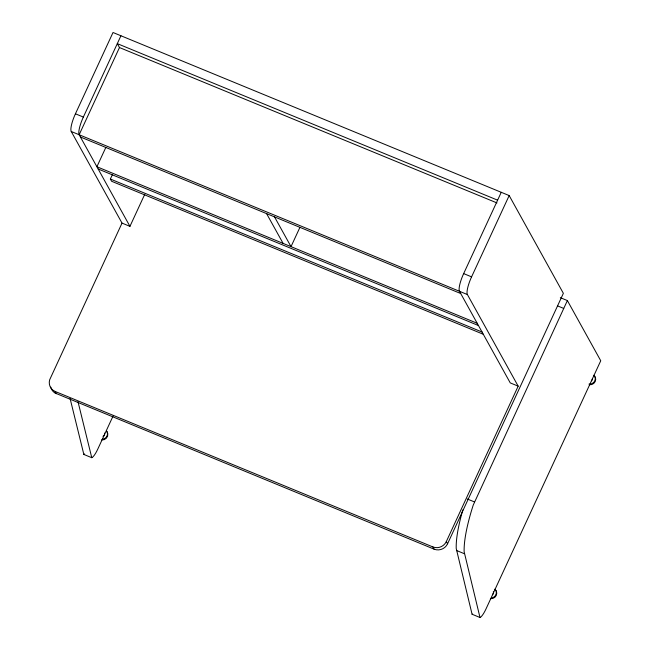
<?xml version="1.0" encoding="UTF-8"?>
<svg xmlns="http://www.w3.org/2000/svg" width="650" height="650" viewBox="0 0 650 650"><rect width="100%" height="100%" fill="white"/><g stroke="black" fill="none" stroke-linecap="round" stroke-linejoin="round"><path stroke-width="0.97" d="M560.332 297.668L567.377 300.56L473.224 505.107A82.485 19.045 -67.6 0 0 464.149 551.761L479.993 617.5L472.071 614.242L456.227 548.503A82.485 19.045 -67.6 0 1 462.841 509.884M144.796 194.228L129.943 226.354L122.021 223.096L71.24 131.487A15.413 3.559 -67.6 0 1 75.433 113.799L113.019 32.5L509.169 195.561L563.363 293.329L447.574 543.782A10.27 9.831 -29 0 1 434.086 549.153L55.144 393.055M129.943 226.354L79.162 134.745A15.413 3.559 -67.6 0 1 83.354 117.057L120.941 35.758M79.162 134.745L119.478 47.547L117.301 43.631L497.616 200.168M105.812 147.469L96.899 166.741L477.206 323.286M483.47 334.336L111.613 181.269L110.37 179.034L112.491 174.452M122.021 223.096L49.701 379.714A10.27 9.831 -29 0 0 55.177 391.463L56.42 393.705L54.169 392.405A10.27 9.831 -29 0 1 50.749 387.091M113.076 416.024L97.776 449.118A12.846 2.966 -67.6 0 1 91.764 457.698L83.842 454.439L70.086 398.483M299.926 227.37L291.013 246.643L274.519 216.889M55.177 391.463L432.843 546.918A10.27 9.831 -29 0 0 446.331 541.539L518.172 386.157L510.25 382.899L459.469 291.289A15.413 3.559 -67.6 0 1 463.661 273.601L501.247 192.303M518.172 386.157L467.391 294.548A15.413 3.559 -67.6 0 1 471.583 276.859L509.169 195.561M119.478 47.547L496.966 202.93M557.578 305.898L563.737 308.433M75.433 113.799L83.354 117.057M463.661 273.601L471.583 276.859M71.24 131.487L467.391 294.548M80.397 136.987L460.712 293.524M98.142 168.984L478.449 325.528M110.37 179.034L482.235 332.093M467.261 498.964L474.305 501.865M456.389 550.428L464.311 553.694M567.377 300.56L600.746 360.758L486.013 608.92A12.846 2.966 -67.6 0 1 479.993 617.5M266.589 213.623L283.091 243.384M446.331 541.539L447.574 543.782M432.843 546.918L434.086 549.153M78.008 401.749L91.764 457.698M472.452 614.047A12.846 2.966 -67.6 0 1 472.071 614.242M84.646 453.936A12.846 2.966 -67.6 0 1 83.842 454.439M106.876 431.429A5.501 5.265 -29 0 1 101.522 439.944M106.519 430.779A5.501 5.265 -29 0 1 102.578 439.294M104.455 433.071A2.567 2.454 -29 0 1 102.96 436.312M494.78 589.16A5.501 5.265 -29 0 1 490.384 598.666M495.381 589.493A5.501 5.265 -29 0 1 491.441 598.008M493.317 591.784A2.567 2.454 -29 0 1 492.407 594.701M593.742 375.253A5.501 5.265 -29 0 1 589.355 384.751M594.352 375.586A5.501 5.265 -29 0 1 588.989 384.101M592.434 378.503A2.567 2.454 -29 0 1 591.378 380.794"/></g></svg>
